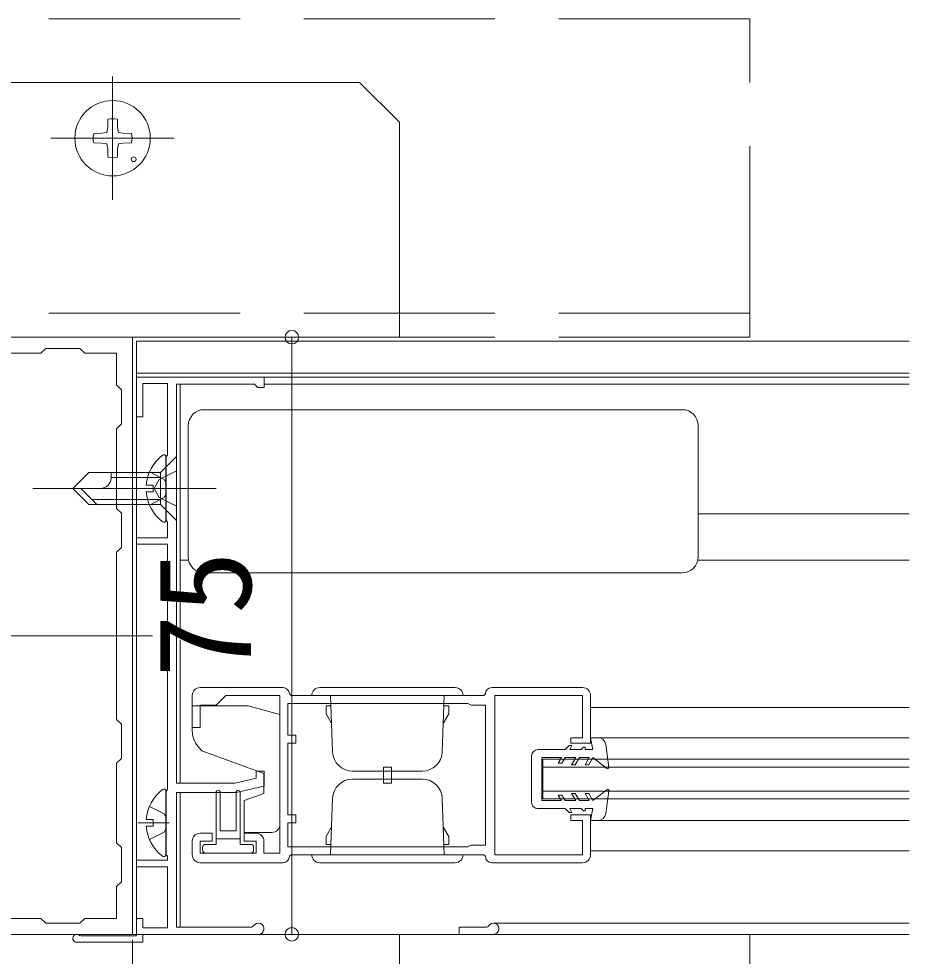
# Model space of a CAD drawing. Units: millimetres, scale not verified. Extents: x -2376 to -396, y -1680 to 1521.
# Drawn here: x -741.4 to -629.6, y -1224.9 to -1107.2 of the extents above; entities that cross this region are included whole.
import ezdxf
from ezdxf.enums import TextEntityAlignment as Align

# ---------------------------------------------------------------- set-up
doc = ezdxf.new("R2010")
doc.units = ezdxf.units.MM
doc.header["$LTSCALE"] = 8
doc.linetypes.add('CHAIN2', pattern=[12, 9, -1, 1, -1])
doc.linetypes.add('DASHED3', pattern=[4, 3, -1])
for name, color, linetype, lineweight in [('0-3_YKK_11', 7, 'Continuous', 9), ('0-4_YKK_12', 2, 'Continuous', 9), ('0-5_YKK_13', 4, 'Continuous', 9), ('0-6_YKK_D', 6, 'Continuous', 9)]:
    doc.layers.add(name, color=color, linetype=linetype, lineweight=lineweight)
doc.styles.add('ＭＳ ゴシック', font='')
doc.styles.get('ＭＳ ゴシック').set_extended_font_data('MS Gothic')

msp = doc.modelspace()

# ---------------------------------------------------------------- linework, layer by layer
at = {"layer": '0-3_YKK_11'}
for p, q in [((-727.124, -1147.2), (-802.124, -1147.2)), ((-727.124, -1222.2), (-727.124, -1147.2)), ((-738.624, -1149.2), (-748.624, -1149.2)), ((-738.024, -1148.6), (-738.624, -1149.2)), ((-733.724, -1148.6), (-738.024, -1148.6)), ((-733.124, -1149.2), (-733.724, -1148.6)), ((-729.123, -1149.2), (-733.124, -1149.2)), ((-729.123, -1153.2), (-729.123, -1149.2)), ((-726.62, -1152.2), (-726.62, -1157.2)), ((-710.62, -1152.2), (-726.62, -1152.2)), ((-710.62, -1153.5), (-710.62, -1152.2)), ((-728.524, -1153.8), (-729.123, -1153.2)), ((-728.524, -1158.099), (-728.524, -1153.8)), ((-725.82, -1153), (-722.72, -1153)), ((-725.82, -1157.2), (-725.82, -1153)), ((-722.72, -1153), (-722.72, -1162)), ((-721.62, -1153.099), (-711.82, -1153.099)), ((-721.62, -1203.2), (-721.62, -1153.099)), ((-711.82, -1153.099), (-711.62, -1153.299)), ((-711.62, -1153.299), (-711.42, -1153.5)), ((-711.42, -1153.5), (-710.62, -1153.5)), ((-726.62, -1157.2), (-725.82, -1157.2)), ((-729.123, -1158.7), (-728.524, -1158.099)), ((-729.123, -1168.699), (-729.123, -1158.7)), ((-722.72, -1162), (-722.92, -1162.2)), ((-722.92, -1162.2), (-722.92, -1170.199)), ((-728.524, -1169.3), (-729.123, -1168.699)), ((-728.524, -1173.599), (-728.524, -1169.3)), ((-722.92, -1170.199), (-722.72, -1170.4)), ((-722.72, -1170.4), (-722.72, -1172.4)), ((-726.62, -1172.4), (-726.62, -1173.2)), ((-722.72, -1172.4), (-726.62, -1172.4)), ((-729.123, -1174.199), (-728.524, -1173.599)), ((-726.62, -1173.2), (-722.72, -1173.2)), ((-722.72, -1173.2), (-722.72, -1203.999)), ((-729.123, -1195.199), (-729.123, -1174.199)), ((-718.624, -1191.198), (-708.224, -1191.198)), ((-682.024, -1191.198), (-670.624, -1191.198)), ((-719.624, -1196.198), (-719.624, -1192.198)), ((-715.424, -1192.198), (-716.624, -1193.398)), ((-708.624, -1192.198), (-715.424, -1192.198)), ((-708.624, -1211.998), (-708.624, -1192.198)), ((-707.424, -1191.998), (-707.224, -1192.198)), ((-707.224, -1192.198), (-683.024, -1192.198)), ((-683.024, -1192.198), (-682.824, -1191.998)), ((-681.624, -1192.198), (-681.624, -1212.198)), ((-670.624, -1192.198), (-681.624, -1192.198)), ((-670.624, -1197.498), (-670.624, -1192.198)), ((-669.624, -1192.198), (-669.624, -1198.198)), ((-718.624, -1193.398), (-718.624, -1196.198)), ((-716.624, -1193.398), (-718.624, -1193.398)), ((-707.624, -1197.198), (-707.624, -1193.198)), ((-707.624, -1193.198), (-685.024, -1193.198)), ((-707.624, -1193.198), (-685.024, -1193.198)), ((-685.024, -1193.198), (-684.784, -1193.318)), ((-684.784, -1193.318), (-684.624, -1193.398)), ((-684.624, -1193.398), (-682.824, -1193.398)), ((-682.824, -1193.398), (-682.824, -1210.998)), ((-728.524, -1195.8), (-729.123, -1195.199)), ((-728.524, -1200.1), (-728.524, -1195.8)), ((-718.624, -1196.198), (-719.624, -1196.198)), ((-706.624, -1197.198), (-707.624, -1197.198)), ((-706.624, -1198.198), (-706.624, -1197.198)), ((-672.124, -1197.498), (-670.624, -1197.498)), ((-672.124, -1198.198), (-672.124, -1197.498)), ((-707.624, -1198.198), (-706.624, -1198.198)), ((-707.624, -1207.198), (-707.624, -1198.198)), ((-669.624, -1198.198), (-672.124, -1198.198)), ((-729.123, -1200.7), (-728.524, -1200.1)), ((-729.123, -1210.7), (-729.123, -1200.7)), ((-711.62, -1201.7), (-711.62, -1202.597)), ((-710.62, -1201.7), (-711.62, -1201.7)), ((-710.62, -1203.6), (-710.62, -1201.7)), ((-714.256, -1203.2), (-721.62, -1203.2)), ((-711.62, -1202.597), (-714.256, -1203.2)), ((-722.72, -1203.999), (-722.92, -1204.199)), ((-722.92, -1204.199), (-722.92, -1212.2)), ((-721.62, -1204.4), (-714.12, -1204.4)), ((-721.62, -1221.3), (-721.62, -1204.4)), ((-714.12, -1204.4), (-710.62, -1203.6)), ((-706.624, -1207.198), (-707.624, -1207.198)), ((-706.624, -1208.198), (-706.624, -1207.198)), ((-672.124, -1207.198), (-669.624, -1207.198)), ((-672.124, -1207.898), (-672.124, -1207.198)), ((-670.624, -1207.898), (-672.124, -1207.898)), ((-670.624, -1212.198), (-670.624, -1207.898)), ((-669.624, -1207.198), (-669.624, -1212.198)), ((-707.624, -1208.198), (-706.624, -1208.198)), ((-707.624, -1211.198), (-707.624, -1208.198)), ((-718.624, -1209.498), (-717.124, -1209.498)), ((-717.124, -1209.498), (-717.124, -1210.498)), ((-713.124, -1209.498), (-711.624, -1209.498)), ((-713.124, -1210.498), (-713.124, -1209.498)), ((-728.524, -1211.3), (-729.123, -1210.7)), ((-728.524, -1215.599), (-728.524, -1211.3)), ((-719.624, -1212.198), (-719.624, -1210.498)), ((-718.624, -1210.498), (-718.624, -1211.998)), ((-717.124, -1210.498), (-718.624, -1210.498)), ((-711.624, -1210.498), (-713.124, -1210.498)), ((-711.624, -1211.998), (-711.624, -1210.498)), ((-710.624, -1210.498), (-710.624, -1211.998)), ((-685.024, -1211.198), (-707.624, -1211.198)), ((-684.784, -1211.078), (-685.024, -1211.198)), ((-684.624, -1210.998), (-684.784, -1211.078)), ((-682.824, -1210.998), (-684.624, -1210.998)), ((-722.92, -1212.2), (-722.72, -1212.399)), ((-722.72, -1212.399), (-722.72, -1212.9)), ((-718.624, -1211.998), (-711.624, -1211.998)), ((-710.624, -1211.998), (-708.624, -1211.998)), ((-707.224, -1212.198), (-707.424, -1212.398)), ((-683.024, -1212.198), (-707.224, -1212.198)), ((-682.824, -1212.398), (-683.024, -1212.198)), ((-681.624, -1212.198), (-670.624, -1212.198)), ((-726.62, -1212.9), (-726.62, -1213.7)), ((-722.72, -1212.9), (-726.62, -1212.9)), ((-726.62, -1213.7), (-722.72, -1213.7)), ((-722.72, -1213.7), (-722.72, -1221.4)), ((-708.224, -1213.198), (-718.624, -1213.198)), ((-670.624, -1213.198), (-682.024, -1213.198)), ((-729.123, -1216.2), (-728.524, -1215.599)), ((-729.123, -1220.2), (-729.123, -1216.2)), ((-748.624, -1220.2), (-738.623, -1220.2)), ((-738.623, -1220.2), (-738.023, -1220.8)), ((-738.023, -1220.8), (-733.724, -1220.8)), ((-733.724, -1220.8), (-733.124, -1220.2)), ((-733.124, -1220.2), (-729.123, -1220.2)), ((-726.62, -1220.2), (-726.62, -1222.4)), ((-725.82, -1220.2), (-726.62, -1220.2)), ((-725.82, -1221.4), (-725.82, -1220.2)), ((-802.124, -1222.2), (-727.124, -1222.2)), ((-722.72, -1221.4), (-725.82, -1221.4)), ((-725.82, -1222.2), (-711.32, -1222.2)), ((-725.82, -1223.2), (-725.82, -1222.2)), ((-712.186, -1221.3), (-721.62, -1221.3)), ((-711.927, -1221.149), (-712.186, -1221.3)), ((-734.12, -1223.2), (-725.82, -1223.2)), ((-733.591, -1222.4), (-733.789, -1222.324)), ((-726.62, -1222.4), (-733.591, -1222.4))]:
    msp.add_line(p, q, dxfattribs=at)
for centre, radius, start, end in [((-718.624, -1192.198), 1, 90.00003, 180.00002), ((-708.224, -1191.998), 0.8, 359.99992, 89.99991), ((-682.024, -1191.998), 0.8, 89.99918, 179.99916), ((-670.624, -1192.198), 1, 0.00046, 90.00044), ((-718.624, -1210.498), 1, 90, 179.99998), ((-711.624, -1210.498), 1, 0.0004, 90.00038), ((-718.624, -1212.198), 1, 179.99997, 269.99995), ((-708.224, -1212.398), 0.8, 270.00064, 0.00063), ((-682.024, -1212.398), 0.8, 180.00043, 270.00041), ((-670.624, -1212.198), 1, 270.00046, 0.00044), ((-711.32, -1221.499), 0.7, 270, 150), ((-734.12, -1222.7), 0.5, 48.59036, 269.99998)]:
    msp.add_arc(centre, radius, start, end, dxfattribs=at)
at = {"layer": '0-4_YKK_12', "linetype": 'DASHED3'}
for p, q in [((-649.624, -1107.2), (-879.624, -1107.2)), ((-649.624, -1147.2), (-649.624, -1107.2)), ((-649.624, -1144.199), (-879.624, -1144.199)), ((-649.624, -1147.2), (-879.624, -1147.2)), ((-649.624, -1222.2), (-879.624, -1222.2)), ((-649.624, -1222.2), (-649.624, -1262.2))]:
    msp.add_line(p, q, dxfattribs=at)
at = {"layer": '0-4_YKK_12'}
for p, q in [((-729.624, -1114.464), (-729.624, -1129.935)), ((-721.888, -1122.2), (-737.359, -1122.2)), ((-726.624, -1147.7), (-726.624, -1222.2)), ((-726.624, -1147.7), (-629.624, -1147.7)), ((-726.624, -1151.7), (-629.624, -1151.7)), ((-629.624, -1152.199), (-711.325, -1152.199)), ((-721.124, -1184.5), (-721.124, -1153.099)), ((-710.625, -1153.099), (-629.624, -1153.099)), ((-656.125, -1169.399), (-629.624, -1169.399)), ((-721.124, -1175.203), (-720.083, -1175.203)), ((-656.166, -1175.203), (-629.624, -1175.203)), ((-724.624, -1184.7), (-804.624, -1184.7)), ((-721.124, -1203.2), (-721.124, -1185.2)), ((-669.624, -1193.699), (-629.624, -1193.699)), ((-668.699, -1197.499), (-629.624, -1197.499)), ((-675.624, -1200.198), (-629.624, -1200.198)), ((-675.624, -1205.198), (-675.624, -1200.198)), ((-675.624, -1201.198), (-629.624, -1201.198)), ((-721.124, -1221.3), (-721.124, -1204.4)), ((-675.624, -1204.198), (-629.624, -1204.198)), ((-675.624, -1205.198), (-629.624, -1205.198)), ((-668.699, -1207.898), (-629.624, -1207.898)), ((-669.624, -1211.698), (-629.624, -1211.698)), ((-681.824, -1220.8), (-629.624, -1220.8)), ((-711.325, -1222.2), (-629.624, -1222.2)), ((-686.124, -1221.3), (-686.124, -1222.2)), ((-686.124, -1221.3), (-682.691, -1221.3))]:
    msp.add_line(p, q, dxfattribs=at)
for centre, radius, end in [((-681.824, -1221.499), 0.7, 150), ((-682.691, -1221), 0.3, 330)]:
    msp.add_arc(centre, radius, 270, end, dxfattribs=at)
at = {"layer": '0-5_YKK_13'}
for p, q in [((-698.624, -1115.2), (-830.624, -1115.2)), ((-698.624, -1115.2), (-693.624, -1120.2)), ((-730.235, -1120.861), (-730.353, -1121.47)), ((-730.217, -1119.822), (-730.235, -1120.861)), ((-729.03, -1119.822), (-729.012, -1120.861)), ((-729.012, -1120.861), (-728.894, -1121.47)), ((-693.624, -1147.2), (-693.624, -1120.2)), ((-732.001, -1121.606), (-730.962, -1121.588)), ((-730.962, -1121.588), (-730.353, -1121.47)), ((-728.285, -1121.588), (-728.894, -1121.47)), ((-727.246, -1121.606), (-728.285, -1121.588)), ((-731.997, -1122.793), (-730.962, -1122.811)), ((-730.962, -1122.811), (-730.353, -1122.929)), ((-730.235, -1123.538), (-730.353, -1122.929)), ((-729.012, -1123.538), (-728.894, -1122.929)), ((-728.285, -1122.811), (-728.894, -1122.929)), ((-727.246, -1122.793), (-728.285, -1122.811)), ((-730.217, -1124.577), (-730.235, -1123.538)), ((-729.03, -1124.577), (-729.012, -1123.538)), ((-693.624, -1147.2), (-835.624, -1147.2)), ((-718.125, -1156.299), (-658.125, -1156.299)), ((-656.125, -1158.299), (-656.125, -1174.799)), ((-721.625, -1162.2), (-723.625, -1164.2)), ((-722.924, -1162.224), (-722.924, -1170.175)), ((-721.625, -1170.199), (-721.625, -1162.2)), ((-732.625, -1164.2), (-734.625, -1166.2)), ((-723.625, -1164.2), (-732.625, -1164.2)), ((-729.825, -1164.866), (-729.825, -1164.2)), ((-723.625, -1168.2), (-723.625, -1164.2)), ((-723.625, -1168.2), (-723.625, -1164.2)), ((-723.625, -1164.8), (-729.825, -1164.8)), ((-734.625, -1166.2), (-731.158, -1166.2)), ((-732.625, -1168.2), (-734.625, -1166.2)), ((-731.625, -1168.2), (-733.624, -1166.2)), ((-725.407, -1165.774), (-724.524, -1165.774)), ((-725.407, -1166.625), (-724.524, -1166.625)), ((-724.524, -1165.774), (-724.524, -1166.625)), ((-723.625, -1167.599), (-732.224, -1167.599)), ((-732.625, -1168.2), (-723.625, -1168.2)), ((-721.625, -1170.199), (-723.625, -1168.2)), ((-718.125, -1176.799), (-658.125, -1176.799)), ((-703.624, -1191.198), (-686.624, -1191.198)), ((-704.624, -1192.198), (-685.624, -1192.198)), ((-702.005, -1199.286), (-702.252, -1192.198)), ((-688.243, -1199.286), (-687.995, -1192.198)), ((-719.624, -1196.637), (-719.624, -1193.498)), ((-719.624, -1193.498), (-712.624, -1193.498)), ((-712.624, -1193.498), (-708.624, -1194.57)), ((-702.824, -1194.497), (-702.824, -1193.498)), ((-702.242, -1193.498), (-702.824, -1193.498)), ((-688.006, -1193.498), (-687.424, -1193.498)), ((-687.424, -1194.497), (-687.424, -1193.498)), ((-708.624, -1194.57), (-708.624, -1208.398)), ((-702.824, -1194.497), (-702.174, -1195.623)), ((-687.424, -1194.497), (-688.074, -1195.623)), ((-669.624, -1197.499), (-668.699, -1197.499)), ((-669.324, -1198.999), (-669.624, -1197.499)), ((-718.424, -1199.159), (-718.922, -1198.566)), ((-671.958, -1198.499), (-672.246, -1198.999)), ((-667.708, -1198.366), (-667.325, -1201.232)), ((-718.424, -1199.159), (-710.624, -1201.998)), ((-677.031, -1205.598), (-677.025, -1199.798)), ((-676.225, -1198.999), (-672.824, -1198.999)), ((-672.246, -1198.999), (-670.823, -1198.999)), ((-670.823, -1198.999), (-670.524, -1198.699)), ((-670.324, -1198.699), (-670.524, -1198.699)), ((-670.324, -1198.999), (-670.324, -1198.699)), ((-670.324, -1198.999), (-669.324, -1198.999)), ((-675.73, -1205.398), (-675.725, -1199.999)), ((-673.285, -1199.999), (-675.725, -1199.999)), ((-672.823, -1199.999), (-673.228, -1200.699)), ((-671.485, -1199.999), (-672.823, -1199.999)), ((-672.005, -1200.899), (-671.485, -1199.999)), ((-671.543, -1200.899), (-672.005, -1200.899)), ((-671.543, -1200.899), (-671.024, -1199.999)), ((-669.785, -1199.999), (-671.024, -1199.999)), ((-669.785, -1199.999), (-670.305, -1200.899)), ((-669.324, -1199.999), (-667.566, -1201.367)), ((-710.624, -1204.498), (-710.624, -1201.998)), ((-695.124, -1201.698), (-699.506, -1201.698)), ((-695.124, -1201.698), (-690.741, -1201.698)), ((-694.624, -1202.698), (-694.624, -1201.198)), ((-694.624, -1201.698), (-694.624, -1203.198)), ((-695.124, -1202.698), (-699.506, -1202.698)), ((-695.124, -1202.698), (-690.741, -1202.698)), ((-722.925, -1204.224), (-722.925, -1212.175)), ((-716.624, -1204.37), (-716.624, -1210.898)), ((-716.124, -1209.198), (-716.124, -1204.348)), ((-714.124, -1204.333), (-714.124, -1209.198)), ((-713.624, -1210.898), (-713.624, -1204.348)), ((-713.124, -1205.408), (-710.624, -1204.498)), ((-671.543, -1204.498), (-672.005, -1204.498)), ((-672.005, -1204.498), (-671.485, -1205.398)), ((-671.543, -1204.498), (-671.024, -1205.398)), ((-669.785, -1205.398), (-670.305, -1204.498)), ((-669.324, -1205.398), (-667.566, -1204.03)), ((-667.708, -1207.031), (-667.325, -1204.165)), ((-713.124, -1209.398), (-713.124, -1205.408)), ((-702.005, -1205.111), (-702.252, -1212.198)), ((-688.243, -1205.111), (-687.995, -1212.198)), ((-673.285, -1205.398), (-675.73, -1205.398)), ((-672.823, -1205.398), (-673.228, -1204.698)), ((-671.485, -1205.398), (-672.823, -1205.398)), ((-669.785, -1205.398), (-671.024, -1205.398)), ((-676.23, -1206.398), (-672.824, -1206.398)), ((-672.246, -1206.398), (-670.823, -1206.398)), ((-671.958, -1206.898), (-672.246, -1206.398)), ((-670.823, -1206.398), (-670.524, -1206.698)), ((-670.324, -1206.698), (-670.524, -1206.698)), ((-670.324, -1206.398), (-669.324, -1206.399)), ((-670.324, -1206.398), (-670.324, -1206.698)), ((-669.324, -1206.398), (-669.624, -1207.898)), ((-725.407, -1207.775), (-724.525, -1207.775)), ((-724.525, -1207.775), (-724.525, -1208.625)), ((-669.624, -1207.898), (-668.699, -1207.898)), ((-725.407, -1208.625), (-724.525, -1208.625)), ((-714.124, -1209.198), (-716.124, -1209.198)), ((-702.824, -1209.9), (-702.174, -1208.774)), ((-687.424, -1209.9), (-688.074, -1208.774)), ((-716.624, -1210.198), (-713.624, -1210.198)), ((-709.624, -1209.398), (-713.124, -1209.398)), ((-702.824, -1209.9), (-702.824, -1210.898)), ((-687.424, -1209.9), (-687.424, -1210.898)), ((-718.324, -1211.598), (-718.324, -1211.298)), ((-716.624, -1210.898), (-717.924, -1210.898)), ((-712.324, -1210.898), (-713.624, -1210.898)), ((-711.924, -1211.298), (-711.924, -1211.598)), ((-702.242, -1210.898), (-702.824, -1210.898)), ((-688.006, -1210.898), (-687.424, -1210.898)), ((-712.324, -1211.998), (-717.924, -1211.998)), ((-704.624, -1212.198), (-685.624, -1212.198)), ((-703.624, -1213.198), (-686.624, -1213.198)), ((-835.624, -1222.2), (-693.624, -1222.2)), ((-693.624, -1222.2), (-693.624, -1249.2))]:
    msp.add_line(p, q, dxfattribs=at)
at = {"layer": '0-5_YKK_13', "linetype": 'DASHED3'}
for p, q in [((-725.001, -1164.125), (-723.136, -1165.055)), ((-721.625, -1164), (-723.777, -1165.05)), ((-723.777, -1165.05), (-724.389, -1166.2)), ((-723.136, -1165.055), (-722.924, -1165.453)), ((-723.777, -1167.349), (-724.389, -1166.2)), ((-721.625, -1168.4), (-723.777, -1167.349)), ((-725.001, -1206.125), (-723.136, -1207.055)), ((-723.136, -1207.055), (-722.925, -1207.453))]:
    msp.add_line(p, q, dxfattribs=at)
at = {"layer": '0-5_YKK_13', "linetype": 'CHAIN2'}
for p, q in [((-716.625, -1166.2), (-739.625, -1166.2)), ((-726.424, -1166.2), (-722.524, -1166.2)), ((-726.425, -1208.199), (-722.525, -1208.199))]:
    msp.add_line(p, q, dxfattribs=at)
at = {"layer": '0-5_YKK_13'}
for points in [[(-720.125, -1174.8), (-720.125, -1174.799), (-720.125, -1158.299), (-720.125, -1158.298)], [(-672.824, -1198.999), (-672.324, -1198.499), (-671.958, -1198.499)], [(-673.228, -1200.699), (-673.69, -1200.699), (-673.285, -1199.999)], [(-669.324, -1199.999), (-669.844, -1200.899), (-670.305, -1200.899)], [(-695.624, -1202.698), (-695.624, -1201.198), (-694.624, -1201.198)], [(-695.624, -1201.698), (-695.624, -1203.198), (-694.624, -1203.198)], [(-669.324, -1205.398), (-669.844, -1204.498), (-670.305, -1204.498)], [(-673.228, -1204.698), (-673.69, -1204.698), (-673.285, -1205.398)], [(-672.824, -1206.398), (-672.324, -1206.898), (-671.958, -1206.898)]]:
    msp.add_lwpolyline(points, dxfattribs=at)
at = {"layer": '0-5_YKK_13', "linetype": 'DASHED3'}
for points in [[(-725.001, -1168.275), (-723.136, -1167.344), (-722.924, -1166.946)], [(-725.001, -1210.274), (-723.136, -1209.345), (-722.925, -1208.947)]]:
    msp.add_lwpolyline(points, dxfattribs=at)
at = {"layer": '0-5_YKK_13'}
for centre, radius in [((-729.624, -1122.2), 4.735), ((-726.983, -1124.841), 0.3)]:
    msp.add_circle(centre, radius, dxfattribs=at)
for centre, radius, start, end in [((-729.624, -1122.2), 2.45, 75.9892, 104.01079), ((-729.624, -1122.2), 2.45, 165.9892, 194.01079), ((-729.624, -1122.2), 2.45, 345.9892, 14.01079), ((-729.624, -1122.2), 2.45, 255.9892, 284.01079), ((-718.125, -1158.299), 2, 90.03488, 179.9651), ((-658.125, -1158.299), 2, 0.03488, 89.9651), ((-720.125, -1166.2), 5.3, 127.71408, 175.40057), ((-723.199, -1162.224), 0.274, 0, 127.71408), ((-731.158, -1164.866), 1.333, 270, 0), ((-720.125, -1166.2), 5.3, 184.59941, 232.2859), ((-723.199, -1170.175), 0.274, 232.2859, 0), ((-718.125, -1174.799), 2, 180.03488, 269.9651), ((-658.125, -1174.799), 2, 270.03488, 359.9651), ((-703.624, -1192.198), 1, 90, 180), ((-686.624, -1192.198), 1, 0, 90), ((-716.624, -1196.637), 3, 180, 220), ((-668.699, -1198.499), 1, 7.60388, 90.00087), ((-699.506, -1199.198), 2.5, 182, 270), ((-690.741, -1199.198), 2.5, 270, 358), ((-676.225, -1199.799), 0.8, 90, 179.94064), ((-667.474, -1201.249), 0.15, 232.09537, 6.54311), ((-699.506, -1205.198), 2.5, 90, 178), ((-690.741, -1205.198), 2.5, 2, 90), ((-720.125, -1208.199), 5.3, 127.71408, 175.40057), ((-723.199, -1204.224), 0.274, 0, 127.71408), ((-716.374, -1204.348), 0.251, 0, 179.99649), ((-713.874, -1204.348), 0.25, 0, 179.99649), ((-667.474, -1204.148), 0.15, 353.45688, 127.90462), ((-676.23, -1205.598), 0.8, 179.94064, 270), ((-668.699, -1206.898), 1, 269.99911, 352.3961), ((-720.125, -1208.199), 5.3, 184.59941, 232.2859), ((-709.624, -1208.398), 1, 270, 0), ((-717.924, -1211.298), 0.4, 90, 180), ((-717.924, -1211.598), 0.4, 180, 270), ((-712.324, -1211.298), 0.4, 0.00218, 90), ((-712.324, -1211.598), 0.4, 270, 0.00218), ((-723.199, -1212.175), 0.274, 232.2859, 0), ((-703.624, -1212.198), 1, 180, 270), ((-686.624, -1212.198), 1, 270, 0)]:
    msp.add_arc(centre, radius, start, end, dxfattribs=at)
at = {"layer": '0-6_YKK_D'}
for p, q in [((-726.424, -1147.2), (-706.124, -1147.2)), ((-707.123, -1222.2), (-707.123, -1147.2)), ((-726.424, -1222.2), (-706.124, -1222.2)), ((-727.124, -1222.9), (-727.124, -1283.2))]:
    msp.add_line(p, q, dxfattribs=at)
for centre in [(-707.123, -1147.2), (-707.123, -1222.2)]:
    msp.add_circle(centre, 0.85, dxfattribs=at)

# ---------------------------------------------------------------- texts
at = {"layer": '0-6_YKK_D', "color": 4, "style": 'ＭＳ ゴシック'}
msp.add_text('75', height=11.73, rotation=90, dxfattribs=at).set_placement((-708.724, -1189.98), align=Align.BOTTOM_LEFT)

doc.saveas('drawing.dxf')
